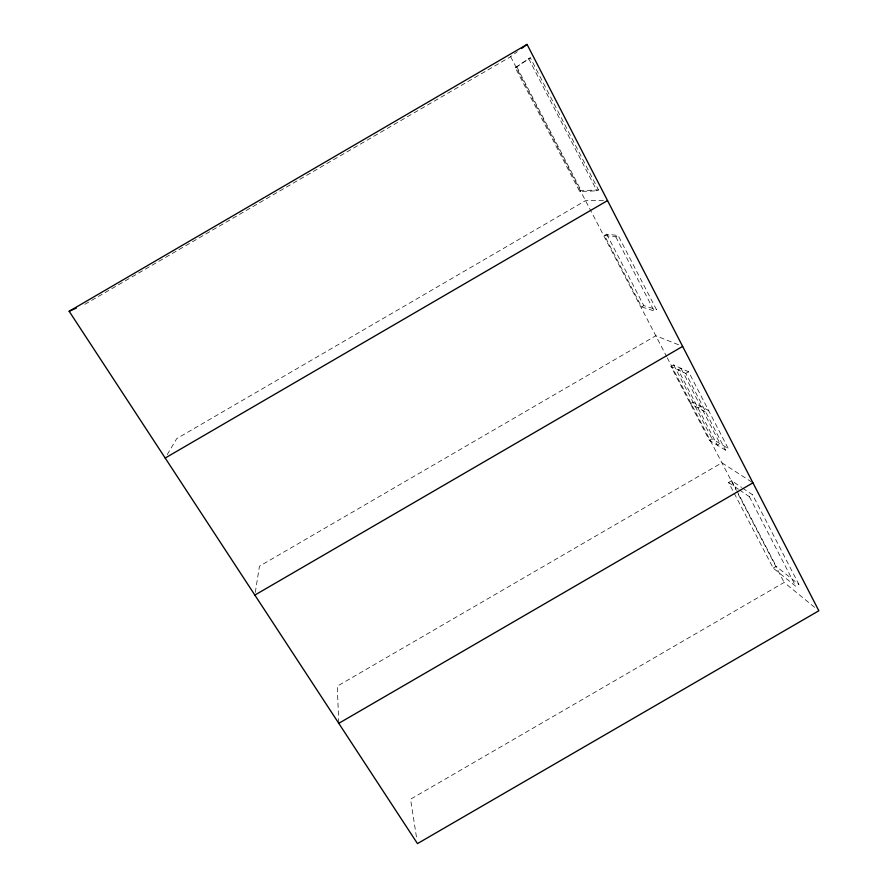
<?xml version="1.0" encoding="UTF-8"?>
<svg xmlns="http://www.w3.org/2000/svg" width="888" height="888" viewBox="0 0 888 888"><rect width="100%" height="100%" fill="white"/><g stroke="black" fill="none" stroke-linecap="round" stroke-linejoin="round"><path stroke-width="0.67" stroke-dasharray="4.44 3.33" d="M255.278 592.463L259.451 566.211L655.81 335.753L678.809 344.877M167.222 454.612L176.723 438.628L585.536 200.655L603.407 200.599M84.926 304.295L510.644 56.699L517.216 51.782M515.284 67.743L530.291 57.753L598.501 189.932L596.947 190.831L579.686 191.486L515.284 67.743L530.291 57.753M579.686 191.486L581.14 190.643L598.501 189.932M604.473 235.509L606.704 234.21L618.137 235.498L656.454 309.635L654.167 310.955L641.58 306.871L604.473 235.509L615.817 236.852L618.137 235.498M641.58 306.871L643.778 305.583L656.454 309.635M670.973 366.5L673.67 364.935L688.577 371.772L728.26 448.551L725.507 450.149L709.401 440.337L670.973 366.5L685.769 373.404L725.507 450.149M685.769 373.404L688.577 371.772M697.935 407.847L700.654 406.271M709.401 440.337L712.043 438.805L728.26 448.551M742.657 488.123L752.58 494.805L798.9 584.437L795.759 586.258L773.226 568.131L728.582 482.473L731.634 480.697L741.558 487.379M739.526 489.943L749.372 496.67L752.58 494.805M773.226 568.131L776.212 566.4L798.9 584.437M814.64 607.337L784.137 582.439L410.556 799.211L416.849 839.56M751.792 482.095L721.889 462.781L337.262 686.18L338.783 723.332M728.582 482.473L738.428 489.199M606.704 234.21L643.778 305.583M673.67 364.935L712.043 438.805M516.783 66.878L581.14 190.643M731.634 480.697L736.096 489.266M736.729 490.487L776.212 566.4M510.644 56.699L666.611 356.521M667.243 357.742L735.863 489.643M738.405 494.527L784.137 582.439M615.817 236.852L654.167 310.955M749.372 496.67L795.759 586.258M528.693 58.686L596.947 190.831M680.974 368.276L678.221 369.874L717.293 445.143L719.99 443.578L680.974 368.276M693.029 402.186L690.353 403.74L705.816 412.132L708.602 410.511L693.029 402.186"/><path stroke-width="1.33" d="M521.589 48.496L527.061 44.4L818.847 610.778L417.471 843.6L69.153 311.266L527.061 44.4M165.19 458.042L607.525 200.588M254.867 595.082L682.65 346.398M338.783 723.332L752.935 482.839M69.153 311.266L76.435 308.047"/></g></svg>
